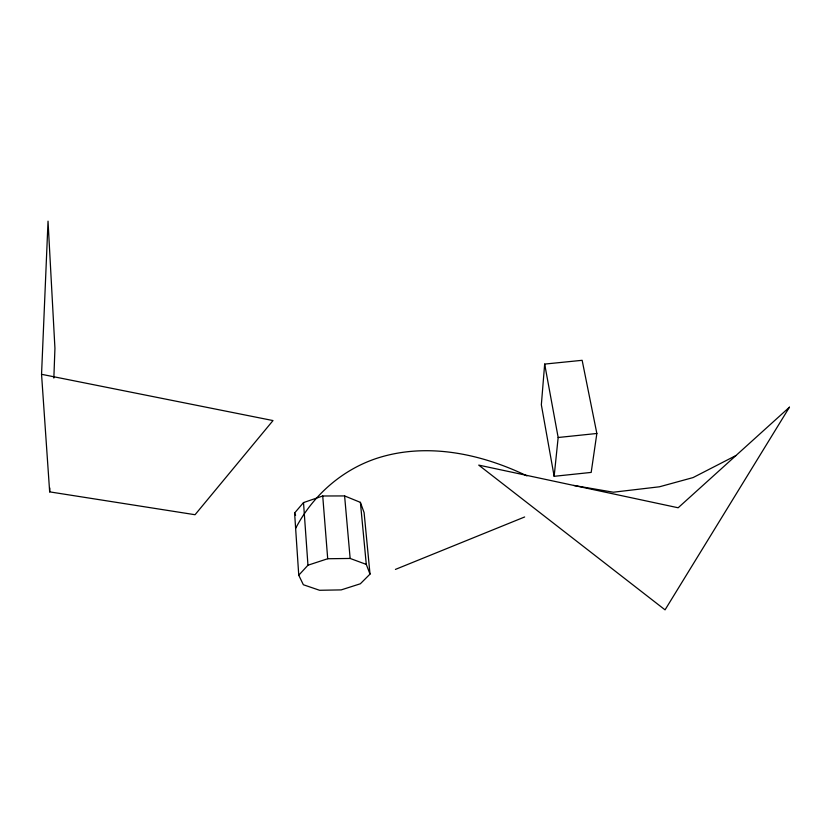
<?xml version="1.0" encoding="UTF-8"?>
<svg xmlns="http://www.w3.org/2000/svg" width="831" height="831" viewBox="0 0 831 831"><rect width="100%" height="100%" fill="white"/><g stroke="black" fill="none" stroke-linecap="round" stroke-linejoin="round"><path stroke-width="1.25" d="M53.849 378.063L54.939 348.314L48.032 221.15L41.55 374.303L273.004 420.569L195.056 514.721L49.663 491.869L49.808 487.984M544.669 364.082L541.345 404.79L554.152 476.308L591.184 472.413L596.855 433.481L582.147 360.311L544.669 364.082L558.162 437.501L554.152 476.308M295.763 528.142C312.768 495.463 342.33 469.473 377.492 458.099C427.103 442.196 481.118 453.747 526.916 475.883M294.6 512.997L303.512 502.578L322.729 495.993L344.605 495.93L360.394 502.36L364.103 512.613L370.013 574.107L360.342 583.788L341.188 589.896L319.582 590.28L303.357 584.744L298.755 575.208L294.6 512.997L295.607 515.241M298.755 575.208L307.958 565.215L327.705 558.744L350.142 558.453L366.284 564.405L370.013 574.107M735.975 455.523L693.085 477.576L659.461 486.789L613.33 492.212L573.712 485.429M395.421 569.412L524.652 516.975M558.162 437.501L596.855 433.481M360.394 502.36L366.284 564.405M344.605 495.93L350.142 558.453M322.729 495.993L327.705 558.744M303.512 502.578L307.958 565.215M41.55 374.303L49.663 491.869M789.45 407.2L665.049 609.85L478.729 465.111L678.158 507.772L789.45 407.2"/></g></svg>
